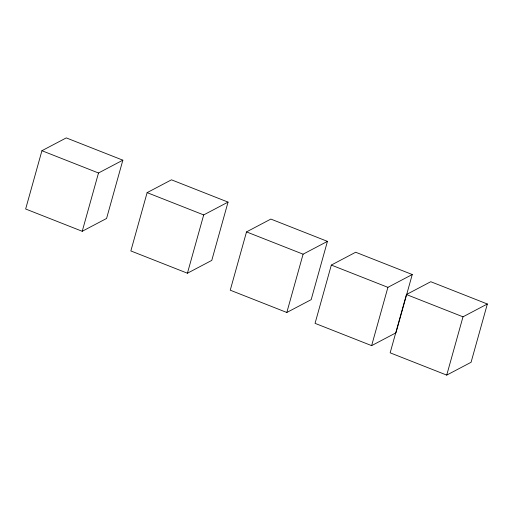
<?xml version="1.0" encoding="UTF-8"?>
<svg xmlns="http://www.w3.org/2000/svg" width="513" height="513" viewBox="0 0 513 513"><rect width="100%" height="100%" fill="white"/><g stroke="black" fill="none" stroke-linecap="round" stroke-linejoin="round"><path stroke-width="0.77" d="M41.925 150.713L25.65 209.003L82.227 231.286L106.576 218.467L122.851 160.178L66.273 137.894L41.925 150.713L98.502 172.996L122.851 160.178M82.227 231.286L98.502 172.996M147.122 192.638L130.847 250.934L187.425 273.217L211.773 260.399L228.048 202.109L171.47 179.819L147.122 192.638L203.699 214.921L228.048 202.109M187.425 273.217L203.699 214.921M246.516 231.895L230.241 290.191L286.818 312.475L311.167 299.656L327.441 241.366L270.864 219.077L246.516 231.895L303.093 254.179L327.441 241.366M286.818 312.475L303.093 254.179M331.327 265.061L315.053 323.35L371.63 345.634L395.978 332.815L412.253 274.526L355.676 252.242L331.327 265.061L387.905 287.344L412.253 274.526M371.63 345.634L387.905 287.344M406.424 294.533L390.149 352.822L446.727 375.106L471.075 362.287L487.35 303.997L430.773 281.714L406.424 294.533L463.002 316.816L487.35 303.997M446.727 375.106L463.002 316.816"/></g></svg>
